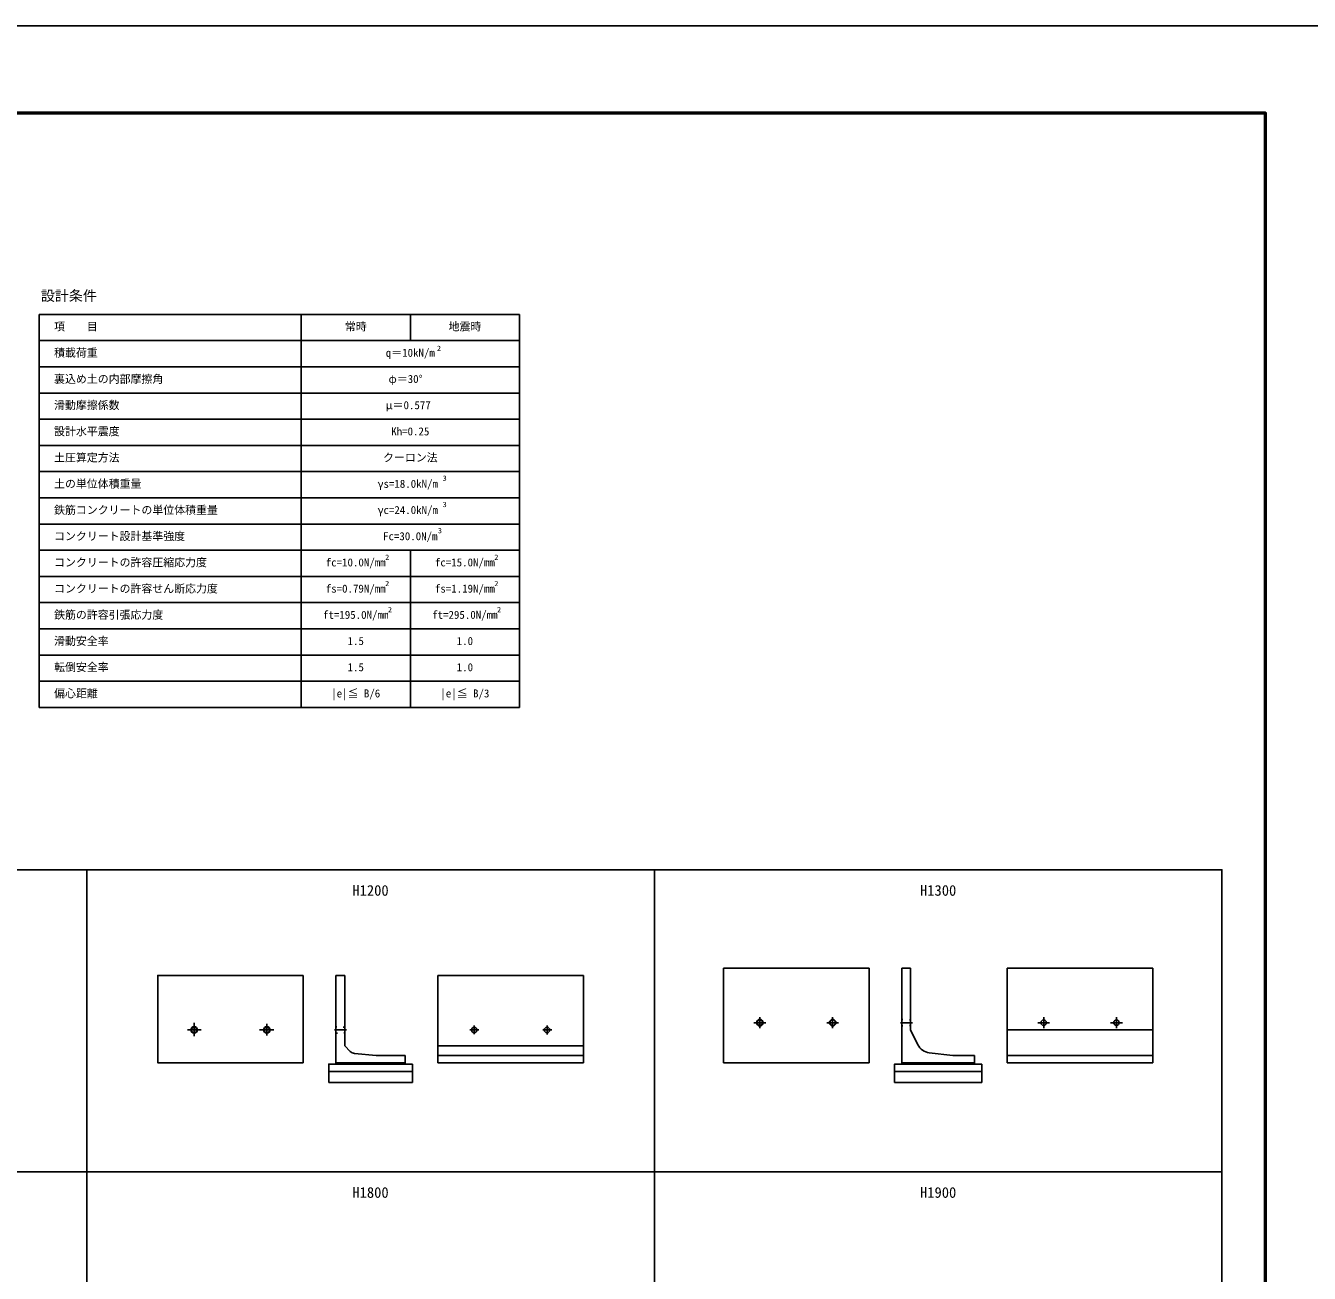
# Model space of a CAD drawing. Units: millimetres, scale not verified. Extents: x -50400 to 50400, y -17820 to 17820.
# Drawn here: x -18239 to -600, y 679 to 17820 of the extents above; entities that cross this region are included whole.
import ezdxf
from ezdxf.enums import TextEntityAlignment as Align

# ---------------------------------------------------------------- set-up
doc = ezdxf.new("R2010")
doc.units = ezdxf.units.MM
doc.header["$LTSCALE"] = 60
doc.linetypes.add('DOTTED', pattern=[1.75, 0.25, -1.5])
doc.linetypes.add('LONG_DASHED_DOTTED', pattern=[15.25, 12, -1.5, 0.25, -1.5])
for name, color, linetype, lineweight in [('0-0_CENTER', 7, 'LONG_DASHED_DOTTED', 25), ('0-2_Defpoints', 5, 'Continuous', 25), ('0-4_HYO', 3, 'Continuous', 25), ('0-6_OUTLINE', 1, 'Continuous', 25), ('0-7_OUTLINE2', 4, 'DOTTED', 25), ('0-8_TXT', 7, 'Continuous', 25), ('0-9_WAKU', 3, 'Continuous', 25)]:
    doc.layers.add(name, color=color, linetype=linetype, lineweight=lineweight)
doc.styles.add('ＭＳ ゴシック', font='')
doc.styles.get('ＭＳ ゴシック').set_extended_font_data('MS Gothic')

msp = doc.modelspace()

# ---------------------------------------------------------------- linework, layer by layer
at = {"layer": '0-0_CENTER'}
for p, q in [((-15925, 4118.21), (-15925, 3939.16)), ((-14925, 4105.69), (-14925, 3944.78)), ((-12075, 4082.42), (-12075, 3963.59)), ((-11075, 4084.79), (-11075, 3960.02)), ((-8231.92, 4122.61), (-8069.09, 4122.61)), ((-8150, 4198.38), (-8150, 4046.04)), ((-7232.19, 4122.61), (-7068.69, 4122.61)), ((-7150, 4197.18), (-7150, 4047.72)), ((-6052.72, 4122.61), (-6218.75, 4122.61)), ((-4331.92, 4122.61), (-4169.09, 4122.61)), ((-4250, 4198.38), (-4250, 4046.04)), ((-3332.19, 4122.61), (-3168.69, 4122.61)), ((-3250, 4197.18), (-3250, 4047.72)), ((-16014.36, 4022.61), (-15827.52, 4022.61)), ((-15025.29, 4022.61), (-14830.9, 4022.61)), ((-13993.81, 4022.61), (-13829.02, 4022.61)), ((-12136.43, 4022.61), (-12011.67, 4022.61)), ((-11134.72, 4022.61), (-11008.77, 4022.61))]:
    msp.add_line(p, q, dxfattribs=at)
at = {"layer": '0-2_Defpoints'}
msp.add_lwpolyline([(-50400, -17820), (0, -17820), (0, 17820), (-50400, 17820)], close=True, dxfattribs=at)
at = {"layer": '0-4_HYO'}
for p, q in [((-18053.27, 13853.12), (-18053.27, 8453.12)), ((-18053.27, 13853.12), (-11453.27, 13853.12)), ((-14453.27, 13853.12), (-14453.27, 8453.12)), ((-12953.27, 13853.12), (-12953.27, 13493.12)), ((-11453.27, 13853.12), (-11453.27, 8453.12)), ((-18053.27, 13493.12), (-11453.27, 13493.12)), ((-18053.27, 13133.12), (-11453.27, 13133.12)), ((-18053.27, 12773.12), (-11453.27, 12773.12)), ((-18053.27, 12413.12), (-11453.27, 12413.12)), ((-18053.27, 12053.12), (-11453.27, 12053.12)), ((-18053.27, 11693.12), (-11453.27, 11693.12)), ((-18053.27, 11333.12), (-11453.27, 11333.12)), ((-18053.27, 10973.12), (-11453.27, 10973.12)), ((-18053.27, 10613.12), (-11453.27, 10613.12)), ((-12953.27, 10613.12), (-12953.27, 8453.12)), ((-18053.27, 10253.12), (-11453.27, 10253.12)), ((-18053.27, 9893.12), (-11453.27, 9893.12)), ((-18053.27, 9533.12), (-11453.27, 9533.12)), ((-18053.27, 9173.12), (-11453.27, 9173.12)), ((-18053.27, 8813.12), (-11453.27, 8813.12)), ((-18053.27, 8453.12), (-11453.27, 8453.12))]:
    msp.add_line(p, q, dxfattribs=at)
for points in [[(-25200, 2072.61), (-17400, 2072.61), (-17400, 6222.61), (-25200, 6222.61)], [(-17400, 2072.61), (-9600, 2072.61), (-9600, 6222.61), (-17400, 6222.61)], [(-9600, 2072.61), (-1800, 2072.61), (-1800, 6222.61), (-9600, 6222.61)], [(-25200, -3077.39), (-17400, -3077.39), (-17400, 2072.61), (-25200, 2072.61)], [(-17400, -3077.39), (-9600, -3077.39), (-9600, 2072.61), (-17400, 2072.61)], [(-9600, -3077.39), (-1800, -3077.39), (-1800, 2072.61), (-9600, 2072.61)]]:
    msp.add_lwpolyline(points, close=True, dxfattribs=at)
at = {"layer": '0-6_OUTLINE'}
for p, q in [((-14425, 3572.61), (-14425, 4772.61)), ((-13975, 4772.61), (-13855, 4772.61)), ((-13975, 4772.61), (-13975, 3552.61)), ((-13855, 4772.61), (-13855, 3802.61)), ((-12575, 3572.61), (-12575, 4772.61)), ((-12575, 4772.61), (-10575, 4772.61)), ((-10575, 3572.61), (-10575, 4772.61)), ((-8650, 4872.61), (-6650, 4872.61)), ((-8650, 4872.61), (-8650, 3572.61)), ((-6650, 4872.61), (-6650, 3572.61)), ((-6200, 4872.61), (-6080, 4872.61)), ((-6200, 4872.61), (-6200, 3552.61)), ((-6080, 4872.61), (-6080, 4022.61)), ((-4750, 4872.61), (-4750, 3572.61)), ((-4750, 4872.61), (-2750, 4872.61)), ((-2750, 4872.61), (-2750, 3572.61)), ((-5978.36, 3819.34), (-6080, 4022.61)), ((-4750, 4022.61), (-2750, 4022.61)), ((-13780.6, 3728.22), (-13855, 3802.61)), ((-12575, 3802.61), (-10575, 3802.61)), ((-5500, 3672.61), (-5822.58, 3710.12)), ((-13975, 3572.61), (-13025, 3572.61)), ((-13425, 3672.61), (-13718.94, 3699.34)), ((-13025, 3672.61), (-13425, 3672.61)), ((-13025, 3552.61), (-13025, 3672.61)), ((-12925, 3552.61), (-12925, 3302.61)), ((-12575, 3672.61), (-10575, 3672.61)), ((-10575, 3572.61), (-12575, 3572.61)), ((-8650, 3572.61), (-6650, 3572.61)), ((-6200, 3572.61), (-5200, 3572.61)), ((-5200, 3672.61), (-5500, 3672.61)), ((-5200, 3552.61), (-5200, 3672.61)), ((-5100, 3552.61), (-5100, 3302.61)), ((-4750, 3672.61), (-2750, 3672.61)), ((-4750, 3572.61), (-2750, 3572.61)), ((-12925, 3452.61), (-14075, 3452.61)), ((-5100, 3452.61), (-6300, 3452.61)), ((-12925, 3302.61), (-14075, 3302.61)), ((-5100, 3302.61), (-6300, 3302.61))]:
    msp.add_line(p, q, dxfattribs=at)
for points in [[(-14425, 3572.61), (-16425, 3572.61), (-16425, 4772.61), (-14425, 4772.61)], [(-12925, 3552.61), (-14075, 3552.61), (-14075, 3302.61)], [(-5100, 3552.61), (-6300, 3552.61), (-6300, 3302.61)]]:
    msp.add_lwpolyline(points, dxfattribs=at)
for centre, radius in [((-15925, 4022.61), 45), ((-15925, 4022.61), 37.5), ((-14925, 4022.61), 45), ((-14925, 4022.61), 37.5), ((-12075, 4022.61), 37.5), ((-11075, 4022.61), 37.5), ((-8150, 4122.61), 45), ((-8150, 4122.61), 37.5), ((-7150, 4122.61), 45), ((-7150, 4122.61), 37.5), ((-4250, 4122.61), 37.5), ((-3250, 4122.61), 37.5)]:
    msp.add_circle(centre, radius, dxfattribs=at)
for centre, radius, start, end in [((-13709.89, 3798.93), 100, 225, 264.80557), ((-5799.48, 3908.79), 200, 206.56505, 263.36749)]:
    msp.add_arc(centre, radius, start, end, dxfattribs=at)
at = {"layer": '0-7_OUTLINE2'}
for p, q in [((-13970, 4067.3), (-13975, 4072.61)), ((-13860, 4060.43), (-13970, 4067.3)), ((-13860, 4060.43), (-13855, 4065.11)), ((-6080, 4160.11), (-6200, 4167.61)), ((-6200, 4077.61), (-6080, 4085.11)), ((-13970, 3977.93), (-13975, 3972.61)), ((-13970, 3977.93), (-13860, 3984.8)), ((-13860, 3984.8), (-13855, 3980.11))]:
    msp.add_line(p, q, dxfattribs=at)
at = {"layer": '0-9_WAKU', "lineweight": 50}
msp.add_lwpolyline([(-49200, -16620), (-1200, -16620), (-1200, 16620), (-49200, 16620)], close=True, dxfattribs=at)

# ---------------------------------------------------------------- texts
at = {"layer": '0-8_TXT', "style": 'ＭＳ ゴシック'}
for s, height, p in [('設計条件', 140.8, (-18029.27, 13997.12)), ('項\u3000\u3000目', 110, (-17849.01, 13598.12)), ('常時', 110, (-13853.27, 13598.12)), ('地震時', 110, (-12428.27, 13598.12)), ('2', 73.31, (-12589.26, 13327.94)), ('積載荷重', 110, (-17849.01, 13238.12)), ('q＝10kN/m', 110, (-13290.77, 13238.12)), ('裏込め土の内部摩擦角', 110, (-17849.01, 12878.12)), ('φ＝30°', 110, (-13253.27, 12878.12)), ('滑動摩擦係数', 110, (-17849.01, 12518.12)), ('μ＝0.577', 110, (-13290.77, 12518.12)), ('設計水平震度', 110, (-17849.01, 12158.12)), ('Kh=0.25', 110, (-13215.77, 12158.12)), ('土圧算定方法', 110, (-17849.01, 11798.12)), ('クーロン法', 110, (-13328.27, 11798.12)), ('土の単位体積重量', 110, (-17849.01, 11438.12)), ('γs=18.0kN/m', 110, (-13403.27, 11438.12)), ('3', 73.31, (-12510.33, 11543.73)), ('鉄筋コンクリートの単位体積重量', 110, (-17849.01, 11078.12)), ('γc=24.0kN/m', 110, (-13403.27, 11078.12)), ('3', 73.31, (-12510.33, 11183.73)), ('コンクリート設計基準強度', 110, (-17849.01, 10718.12)), ('Fc=30.0N/m', 110, (-13328.27, 10718.12)), ('3', 73.31, (-12575.26, 10824.72)), ('コンクリートの許容圧縮応力度', 110, (-17849.01, 10358.12)), ('fc=10.0N/mm', 110, (-14115.77, 10358.12)), ('2', 73.31, (-13299.95, 10458.07)), ('fc=15.0N/mm', 110, (-12615.77, 10358.12)), ('2', 73.31, (-11799.95, 10458.07)), ('コンクリートの許容せん断応力度', 110, (-17849.01, 9998.12)), ('fs=0.79N/mm', 110, (-14115.77, 9998.12)), ('2', 73.31, (-13299.95, 10098.07)), ('fs=1.19N/mm', 110, (-12615.77, 9998.12)), ('2', 73.31, (-11799.95, 10098.07)), ('鉄筋の許容引張応力度', 110, (-17849.01, 9638.12)), ('ft=195.0N/mm', 110, (-14153.27, 9638.12)), ('2', 73.31, (-13262.35, 9738.07)), ('ft=295.0N/mm', 110, (-12653.27, 9638.12)), ('2', 73.31, (-11762.35, 9738.07)), ('滑動安全率', 110, (-17849.01, 9278.12)), ('1.5', 110, (-13815.77, 9278.12)), ('1.0', 110, (-12315.77, 9278.12)), ('転倒安全率', 110, (-17849.01, 8918.12)), ('1.5', 110, (-13815.77, 8918.12)), ('1.0', 110, (-12315.77, 8918.12)), ('偏心距離', 110, (-17849.01, 8558.12)), ('|e|≦ B/6', 110, (-14040.77, 8558.12)), ('|e|≦ B/3', 110, (-12540.77, 8558.12)), ('H1200', 146.6, (-13750, 5822.61)), ('H1300', 146.6, (-5950, 5822.61)), ('H1800', 146.6, (-13750, 1672.61)), ('H1900', 146.6, (-5950, 1672.61))]:
    msp.add_text(s, height=height, dxfattribs=at).set_placement(p, align=Align.BOTTOM_LEFT)

doc.saveas('drawing.dxf')
